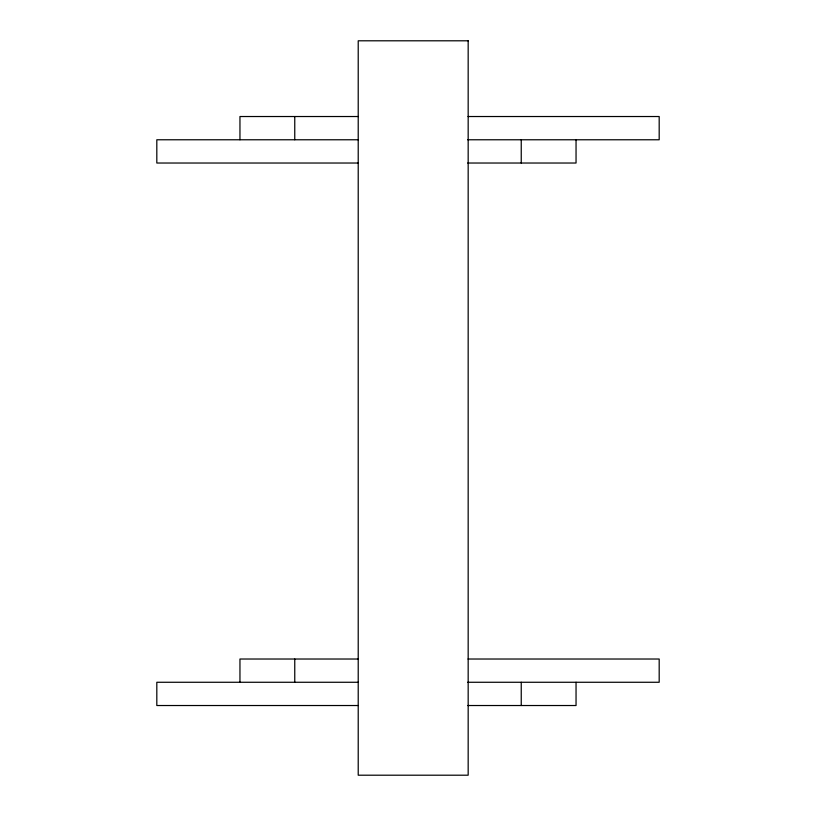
<?xml version="1.0" encoding="UTF-8"?>
<svg xmlns="http://www.w3.org/2000/svg" width="816" height="816" viewBox="0 0 816 816"><rect width="100%" height="100%" fill="white"/><g stroke="black" fill="none" stroke-linecap="round" stroke-linejoin="round"><path stroke-width="1.22" d="M358.469 116.525L239.955 116.525L239.955 139.771M468.037 116.525L659.185 116.525L659.185 139.771L467.721 139.771M358.469 139.771L156.815 139.771L156.815 163.027L358.153 163.027M467.721 163.027L576.045 163.027L576.045 139.771M358.469 659.022L239.955 659.022L239.955 682.268M468.037 659.022L659.185 659.022L659.185 682.268L467.721 682.268M358.469 682.268L156.815 682.268L156.815 705.524L358.153 705.524M467.721 705.524L576.045 705.524L576.045 682.268M521.24 139.771L521.24 163.027M521.24 682.268L521.24 705.524M294.76 116.525L294.76 139.771M294.76 659.022L294.76 682.268M468.17 40.8L358.214 40.8L358.214 775.2L468.17 775.2L468.17 40.8"/></g></svg>
